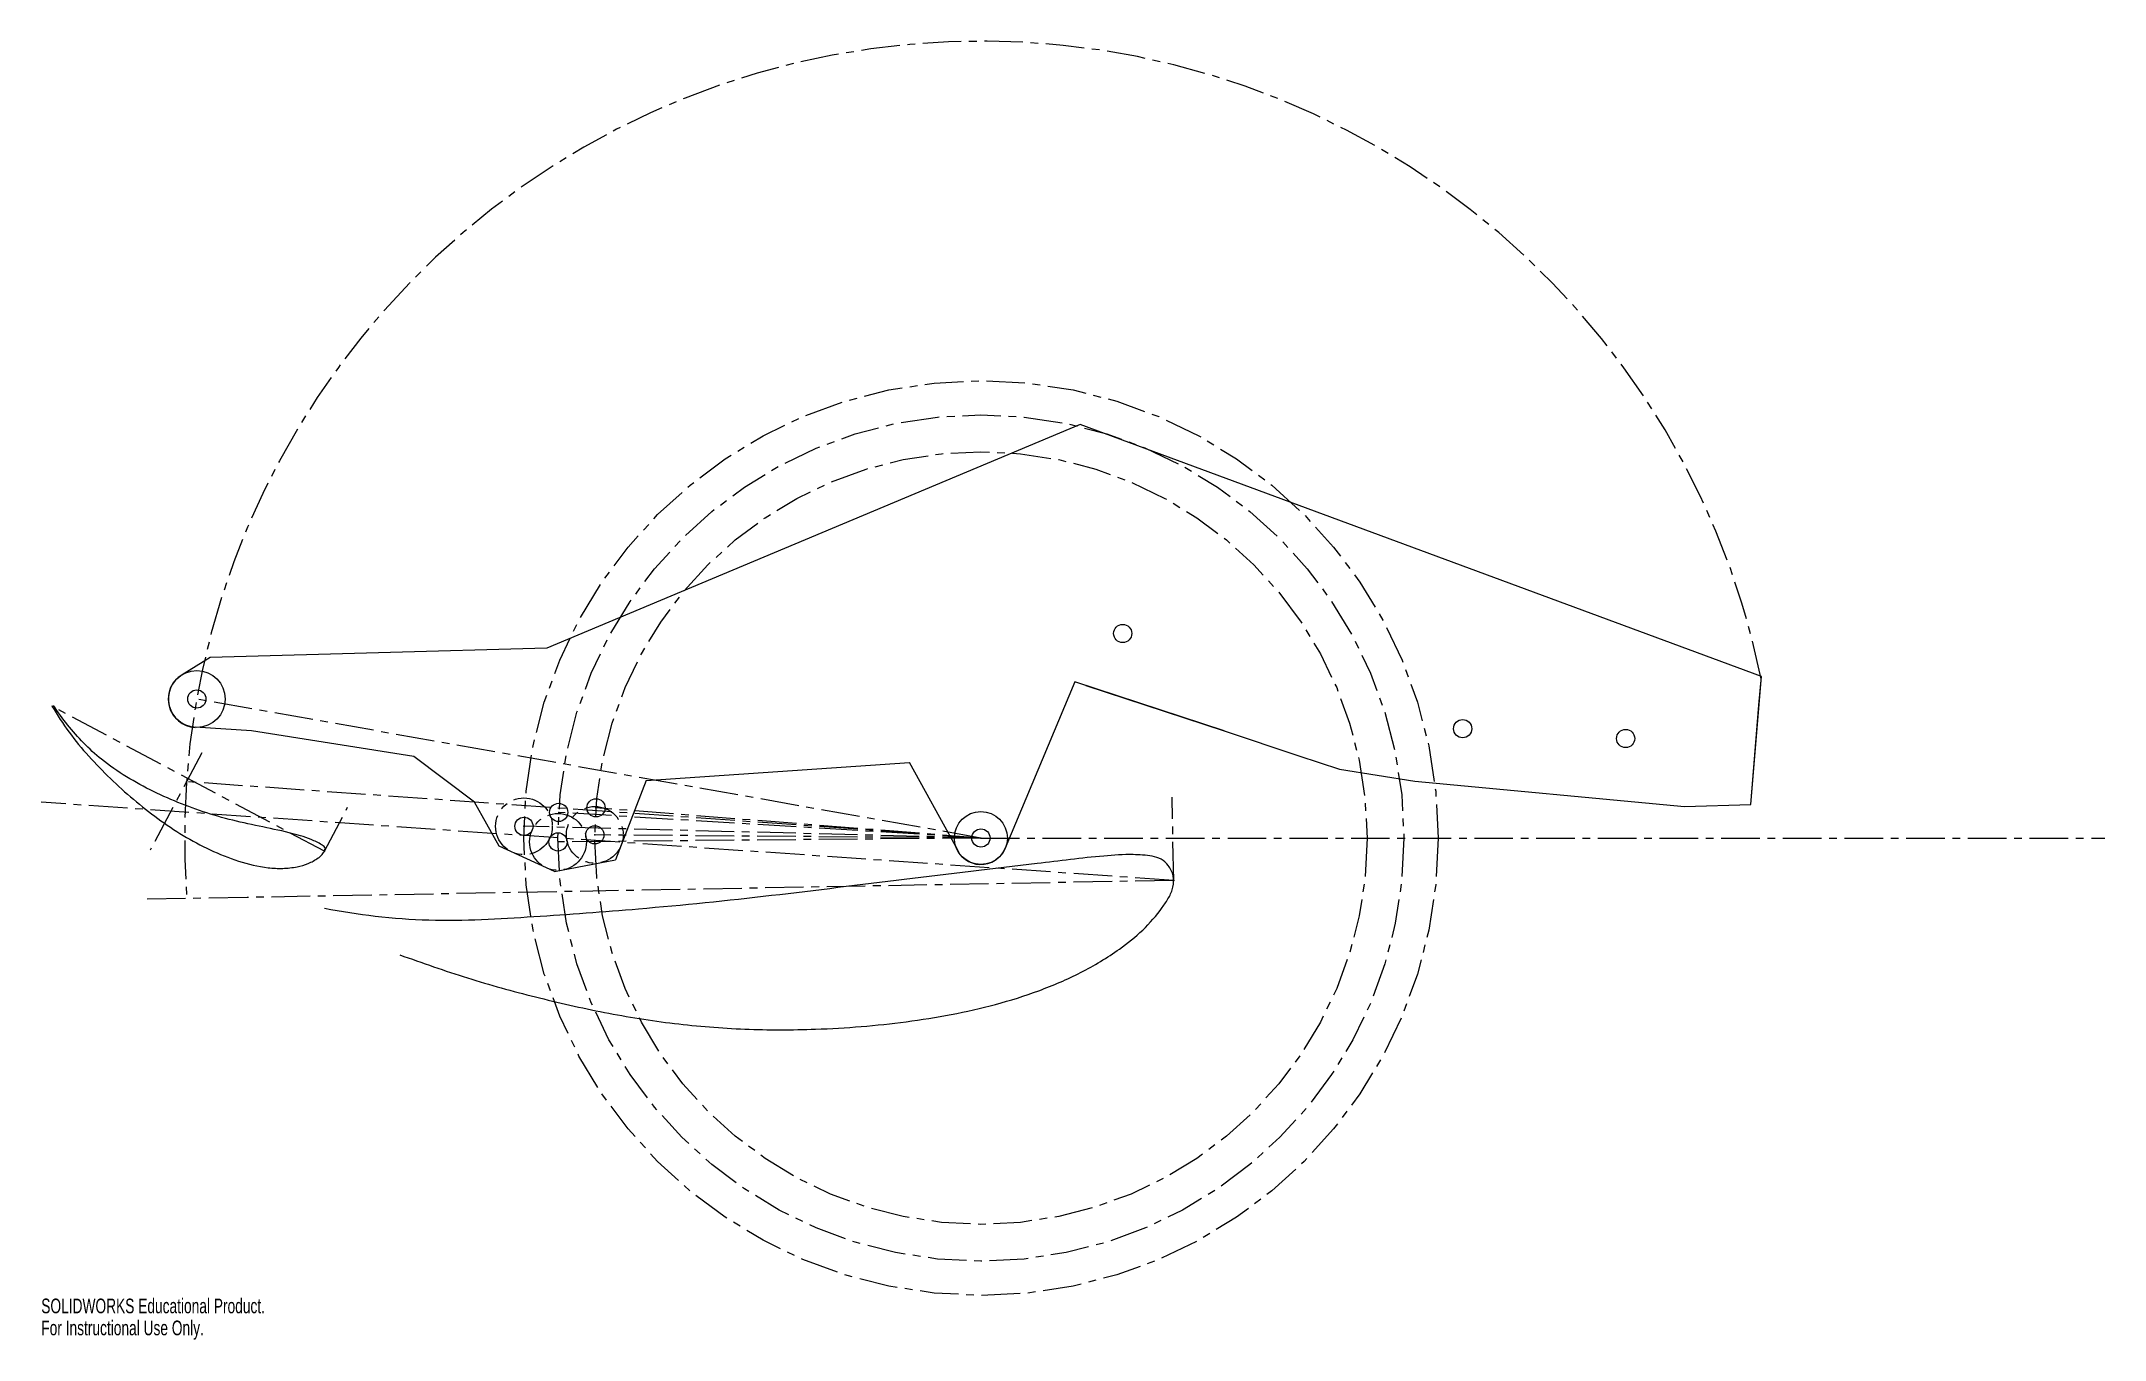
# Model space of a CAD drawing. Header units: inches. Extents: x -96.2 to -69.4, y 29.1 to 45.9.
import ezdxf

# ---------------------------------------------------------------- set-up
doc = ezdxf.new("R2010")
doc.units = ezdxf.units.IN
doc.header["$MEASUREMENT"] = 0
doc.header["$PDSIZE"] = -1
doc.linetypes.add('CENTERX2', pattern=[0.8, 0.5, -0.1, 0.1, -0.1])
doc.styles.add('SLDTEXTSTYLE0', font='TXT', dxfattribs={"width": 0.7})

msp = doc.modelspace()

# ---------------------------------------------------------------- linework, layer by layer
at = {"color": 7, "linetype": 'Continuous'}
for p, q in [((-82.713, 40.914), (-89.631, 38.019)), ((-73.879, 37.648), (-82.713, 40.914)), ((-89.631, 38.019), (-93.996, 37.895)), ((-93.996, 37.895), (-94.36, 37.673)), ((-82.781, 37.58), (-83.684, 35.423)), ((-82.641, 37.535), (-82.781, 37.58)), ((-82.641, 37.535), (-80.845, 36.946)), ((-73.91, 37.276), (-73.879, 37.648)), ((-74.015, 35.99), (-73.91, 37.276)), ((-93.457, 36.946), (-94.191, 36.991)), ((-91.354, 36.611), (-93.457, 36.946)), ((-80.845, 36.946), (-79.877, 36.623)), ((-90.569, 36.019), (-91.354, 36.611)), ((-88.34, 36.301), (-84.926, 36.533)), ((-84.325, 35.446), (-84.926, 36.533)), ((-79.877, 36.623), (-79.349, 36.448)), ((-79.349, 36.448), (-78.371, 36.292)), ((-88.34, 36.301), (-88.737, 35.274)), ((-78.371, 36.292), (-74.875, 35.964)), ((-90.245, 35.45), (-90.569, 36.019)), ((-74.875, 35.964), (-74.015, 35.99)), ((-89.531, 35.122), (-90.245, 35.45)), ((-89.531, 35.122), (-88.737, 35.274))]:
    msp.add_line(p, q, dxfattribs=at)
at = {"color": 7, "linetype": 'Continuous', "lineweight": 25}
for p, q in [((-82.713, 40.914), (-89.631, 38.019)), ((-73.879, 37.648), (-82.713, 40.914)), ((-89.631, 38.019), (-93.996, 37.895)), ((-93.996, 37.895), (-94.36, 37.673)), ((-82.781, 37.58), (-83.684, 35.423)), ((-80.845, 36.946), (-82.781, 37.58)), ((-74.015, 35.99), (-73.879, 37.648)), ((-93.457, 36.946), (-94.191, 36.991)), ((-91.354, 36.611), (-93.457, 36.946)), ((-80.845, 36.946), (-79.877, 36.623)), ((-90.569, 36.019), (-91.354, 36.611)), ((-88.34, 36.301), (-84.926, 36.533)), ((-84.325, 35.446), (-84.926, 36.533)), ((-79.877, 36.623), (-79.349, 36.448)), ((-79.349, 36.448), (-78.371, 36.292)), ((-88.34, 36.301), (-88.737, 35.274)), ((-78.371, 36.292), (-74.875, 35.964)), ((-90.245, 35.45), (-90.569, 36.019)), ((-74.875, 35.964), (-74.015, 35.99)), ((-89.531, 35.122), (-90.245, 35.45)), ((-89.531, 35.122), (-88.737, 35.274))]:
    msp.add_line(p, q, dxfattribs=at)
at = {"color": 7, "linetype": 'CENTERX2'}
for p, q in [((-92.514, 35.386), (-96.046, 37.264)), ((-84, 35.556), (-94.168, 37.358)), ((-94.102, 36.66), (-94.773, 35.398)), ((-84, 35.556), (-94.301, 36.286)), ((-81.5, 35.006), (-96.185, 36.02)), ((-92.514, 35.386), (-92.212, 35.954)), ((-84, 35.556), (-89.475, 35.888)), ((-84, 35.556), (-88.992, 35.947)), ((-81.5, 35.006), (-81.52, 36.085)), ((-84, 35.556), (-89.926, 35.708)), ((-84, 35.556), (-89.007, 35.597)), ((-84, 35.556), (-89.484, 35.506)), ((-84, 35.556), (-69.427, 35.556)), ((-81.5, 35.006), (-93.514, 34.786)), ((-93.514, 34.786), (-94.82, 34.762))]:
    msp.add_line(p, q, dxfattribs=at)
for centre, radius in [((-84, 35.556), 5.928), ((-84, 35.556), 5.485), ((-84, 35.556), 5.007), ((-89.926, 35.708), 0.368), ((-89.484, 35.506), 0.368), ((-89.007, 35.597), 0.368)]:
    msp.add_circle(centre, radius, dxfattribs=at)
at = {"color": 7, "linetype": 'Continuous'}
for centre, radius in [((-82.161, 38.207), 0.118), ((-94.168, 37.358), 0.368), ((-94.168, 37.358), 0.118), ((-77.753, 36.973), 0.118), ((-75.64, 36.846), 0.118), ((-89.475, 35.888), 0.118), ((-88.992, 35.947), 0.118), ((-84, 35.556), 0.343), ((-89.926, 35.708), 0.118), ((-89.484, 35.506), 0.118), ((-89.007, 35.597), 0.118), ((-84, 35.556), 0.118)]:
    msp.add_circle(centre, radius, dxfattribs=at)
at = {"color": 7, "linetype": 'Continuous', "lineweight": 25}
for centre in [(-82.161, 38.207), (-94.168, 37.358), (-77.753, 36.973), (-75.64, 36.846), (-89.475, 35.888), (-88.992, 35.947), (-89.926, 35.708), (-89.484, 35.506), (-89.007, 35.597), (-84, 35.556)]:
    msp.add_circle(centre, 0.118, dxfattribs=at)
at = {"color": 7, "linetype": 'CENTERX2'}
msp.add_arc((-84, 35.556), 10.327, 11.5235, 184.3552, dxfattribs=at)
at = {"color": 7, "linetype": 'Continuous', "lineweight": 25}
for centre, radius, start, end in [((-94.168, 37.358), 0.368, 121.4219, 266.502), ((-84, 35.556), 0.343, 198.6883, 337.2978)]:
    msp.add_arc(centre, radius, start, end, dxfattribs=at)
at = {"color": 7, "linetype": 'Continuous'}
for points, knots in [([(-96.046, 37.264), (-95.975, 37.15), (-95.832, 36.922), (-95.572, 36.614), (-95.292, 36.324), (-94.992, 36.055), (-94.679, 35.806), (-94.347, 35.584), (-93.998, 35.398), (-93.631, 35.248), (-93.312, 35.172), (-93.054, 35.158), (-92.879, 35.177), (-92.722, 35.221), (-92.618, 35.278), (-92.55, 35.331), (-92.521, 35.371), (-92.506, 35.405), (-92.504, 35.436), (-92.528, 35.454), (-92.584, 35.492), (-92.683, 35.539), (-92.903, 35.613), (-93.213, 35.68), (-93.605, 35.758), (-93.991, 35.861), (-94.368, 35.994), (-94.733, 36.154), (-95.082, 36.345), (-95.389, 36.552), (-95.639, 36.785), (-95.848, 37.018), (-95.968, 37.188), (-96.028, 37.274)], [0, 0, 0, 0, 0.0472406, 0.0945063, 0.1417783, 0.1890481, 0.2363156, 0.2827336, 0.3291544, 0.3755612, 0.4219181, 0.4440655, 0.4662, 0.4835874, 0.5009485, 0.5075444, 0.5141123, 0.5177725, 0.5207071, 0.5243421, 0.5272444, 0.5447898, 0.562374, 0.6092606, 0.6561643, 0.7030589, 0.749953, 0.7966344, 0.8433129, 0.8899797, 0.9266504, 0.9633258, 1, 1, 1, 1]), ([(-91.536, 34.042), (-91.244, 33.939), (-90.666, 33.733), (-89.777, 33.491), (-88.884, 33.286), (-87.977, 33.141), (-87.061, 33.068), (-86.252, 33.068), (-85.554, 33.109), (-84.967, 33.171), (-84.384, 33.263), (-83.808, 33.393), (-83.244, 33.568), (-82.701, 33.802), (-82.25, 34.07), (-81.895, 34.355), (-81.69, 34.59), (-81.562, 34.78), (-81.501, 34.917), (-81.496, 35.069), (-81.558, 35.198), (-81.659, 35.29), (-81.781, 35.322), (-81.902, 35.337), (-82.111, 35.346), (-82.569, 35.314), (-83.557, 35.186), (-84.994, 35.023), (-86.713, 34.802), (-88.09, 34.661), (-89.119, 34.579), (-89.797, 34.533), (-90.477, 34.492), (-91.163, 34.479), (-91.845, 34.53), (-92.294, 34.604), (-92.514, 34.641)], [0, 0, 0, 0, 0.04217, 0.083522, 0.125193, 0.166829, 0.208435, 0.250064, 0.276822, 0.30359, 0.330361, 0.357119, 0.383873, 0.410629, 0.437354, 0.454965, 0.472489, 0.479425, 0.486152, 0.49264, 0.499431, 0.505058, 0.510592, 0.516163, 0.52169, 0.53906, 0.578561, 0.657213, 0.735867, 0.814503, 0.845435, 0.876354, 0.907098, 0.938023, 0.969693, 1, 1, 1, 1])]:
    msp.add_open_spline(points, degree=3, knots=knots, dxfattribs=at)
for p in [(-94.301, 36.286), (-89.475, 35.888), (-88.992, 35.947), (-89.926, 35.708), (-89.007, 35.597), (-92.514, 35.386), (-89.484, 35.506), (-84, 35.556), (-81.5, 35.006)]:
    msp.add_point(p, dxfattribs=at)

# ---------------------------------------------------------------- texts
at = {"color": 7, "linetype": 'Continuous', "char_height": 0.1903, "attachment_point": 1, "style": 'SLDTEXTSTYLE0'}
for s, insert in [('SOLIDWORKS Educational Product.', (-96.185, 29.587)), ('For Instructional Use Only.', (-96.185, 29.302))]:
    msp.add_mtext(s, dxfattribs=dict(at, insert=insert))

doc.saveas('drawing.dxf')
